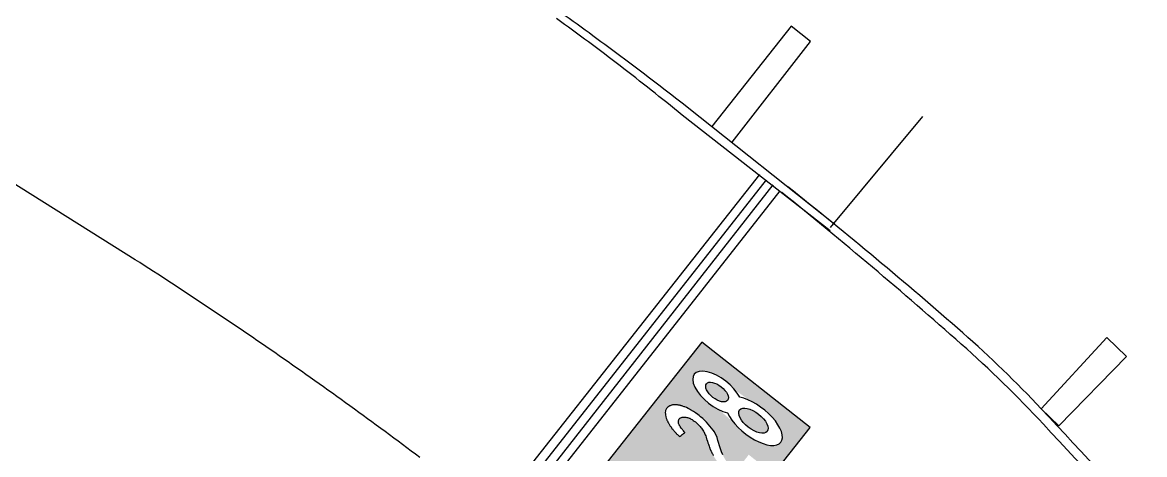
# Model space of a CAD drawing. Header units: millimetres. Extents: x 1358 to 1865, y 706 to 1003.
# Drawn here: x 1771.36 to 1780.82, y 925.2 to 928.84 of the extents above; entities that cross this region are included whole.
import ezdxf

# ---------------------------------------------------------------- set-up
doc = ezdxf.new("R2010")
doc.units = ezdxf.units.MM
doc.layers.add('建築', color=7, linetype='Continuous')

msp = doc.modelspace()

# ---------------------------------------------------------------- hatches: boundary and pattern name
at = {"layer": '建築', "ltscale": 1000}
h = msp.add_hatch(color=256, dxfattribs=at)
h.paths.add_polyline_path([(1776.7735, 923.8723), (1777.9977, 925.4285), (1777.0857, 926.146), (1775.8605, 924.5985)])
edge = h.paths.add_edge_path(flags=0)
edge.add_ellipse((1777.2137, 925.7261), major_axis=(0.0891, -0.0701), ratio=0.501182, start_angle=0, end_angle=360)
edge = h.paths.add_edge_path(flags=0)
edge.add_ellipse((1777.5202, 925.4849), major_axis=(0.1159, -0.0912), ratio=0.475938, start_angle=0, end_angle=360)
h.paths.add_polyline_path([(1776.8815, 924.8224), (1777.0555, 925.0435), (1776.9682, 925.1122), (1776.7942, 924.8911)], flags=16)
h.paths.add_polyline_path([(1776.8981, 925.3505), (1776.9041, 925.3551), (1776.9101, 925.3597), (1776.9173, 925.3652), (1776.9208, 925.3679), (1776.9232, 925.3698), (1776.9256, 925.3716), (1776.9292, 925.3743), (1776.9316, 925.3762), (1776.9328, 925.3771), (1776.9376, 925.3808), (1776.94, 925.3826), (1776.9412, 925.3835), (1776.9424, 925.3844), (1776.9422, 925.3862), (1776.9362, 925.3922), (1776.9302, 925.3987), (1776.9257, 925.4039), (1776.9211, 925.4094), (1776.9165, 925.4153), (1776.9118, 925.4215), (1776.9023, 925.4359), (1776.899, 925.4416), (1776.8956, 925.4482), (1776.8939, 925.452), (1776.892, 925.4564), (1776.89, 925.4621), (1776.8875, 925.483), (1776.8883, 925.4872), (1776.8903, 925.4926), (1776.8947, 925.4992), (1776.9005, 925.5053), (1776.9054, 925.5085), (1776.9078, 925.5097), (1776.9128, 925.5117), (1776.9204, 925.5135), (1776.9256, 925.5142), (1776.9308, 925.5145), (1776.9373, 925.5145), (1776.9412, 925.5143), (1776.9452, 925.514), (1776.9505, 925.5134), (1776.9598, 925.5118), (1776.9638, 925.511), (1776.9732, 925.5086), (1776.9786, 925.507), (1776.9841, 925.5052), (1776.991, 925.5019), (1776.9966, 925.4985), (1777.0037, 925.494), (1777.0093, 925.4903), (1777.0136, 925.4874), (1777.0207, 925.4823), (1777.0265, 925.478), (1777.0308, 925.4747), (1777.0351, 925.4712), (1777.0409, 925.4663), (1777.0453, 925.4624), (1777.0497, 925.4584), (1777.0526, 925.4556), (1777.0585, 925.4497), (1777.063, 925.4451), (1777.0675, 925.4401), (1777.0705, 925.4367), (1777.0721, 925.4349), (1777.0782, 925.4274), (1777.0828, 925.4213), (1777.0891, 925.4125), (1777.0987, 925.398), (1777.1019, 925.3925), (1777.1087, 925.3795), (1777.1141, 925.3671), (1777.1179, 925.3572), (1777.1218, 925.3458), (1777.126, 925.3331), (1777.1281, 925.3264), (1777.1323, 925.3128), (1777.1365, 925.2995), (1777.1406, 925.2871), (1777.1465, 925.2701), (1777.1504, 925.2599), (1777.1522, 925.2551), (1777.1541, 925.2505), (1777.1559, 925.246), (1777.1596, 925.2376), (1777.1613, 925.2336), (1777.1631, 925.2297), (1777.1649, 925.2259), (1777.1666, 925.2222), (1777.1701, 925.2152), (1777.1735, 925.2085), (1777.1768, 925.2021), (1777.1818, 925.193), (1777.1884, 925.1816), (1777.1933, 925.1737), (1777.2013, 925.1612), (1777.2108, 925.1472), (1777.2124, 925.145), (1777.2186, 925.1364), (1777.2217, 925.1322), (1777.2356, 925.1144), (1777.2478, 925.0997), (1777.2569, 925.0893), (1777.2629, 925.0826), (1777.2674, 925.0777), (1777.2749, 925.0697), (1777.2808, 925.0635), (1777.2838, 925.0604), (1777.2883, 925.0559), (1777.2927, 925.0514), (1777.2942, 925.0499), (1777.3001, 925.0441), (1777.3045, 925.0399), (1777.3089, 925.0356), (1777.3134, 925.0315), (1777.3178, 925.0274), (1777.3222, 925.0233), (1777.3295, 925.0167), (1777.3324, 925.0141), (1777.3339, 925.0128), (1777.4481, 924.9191), (1777.4494, 924.9192), (1777.4506, 924.9207), (1777.5967, 925.1064), (1777.5967, 925.1069), (1777.4814, 925.1976), (1777.4802, 925.197), (1777.3692, 925.0555), (1777.368, 925.0549), (1777.3665, 925.0564), (1777.365, 925.0578), (1777.3635, 925.0592), (1777.3547, 925.068), (1777.3487, 925.0741), (1777.3368, 925.0868), (1777.3292, 925.0953), (1777.3232, 925.1023), (1777.3186, 925.1078), (1777.3094, 925.1194), (1777.2969, 925.1364), (1777.2922, 925.1433), (1777.2874, 925.1506), (1777.2809, 925.1611), (1777.2676, 925.1854), (1777.2624, 925.1961), (1777.2515, 925.2218), (1777.2395, 925.257), (1777.2216, 925.3191), (1777.2135, 925.3434), (1777.2079, 925.3575), (1777.1958, 925.3821), (1777.1909, 925.3904), (1777.1814, 925.4047), (1777.1675, 925.4227), (1777.1537, 925.4395), (1777.1386, 925.4567), (1777.1237, 925.4727), (1777.1044, 925.4919), (1777.0927, 925.5028), (1777.0752, 925.5181), (1777.0636, 925.5276), (1777.0521, 925.5366), (1777.0307, 925.5522), (1777.0151, 925.5626), (1776.9912, 925.577), (1776.9828, 925.5816), (1776.9716, 925.5874), (1776.9551, 925.5952), (1776.9427, 925.6004), (1776.9372, 925.6025), (1776.9236, 925.6074), (1776.9195, 925.6087), (1776.9182, 925.6091), (1776.9168, 925.6095), (1776.9101, 925.6114), (1776.9087, 925.6118), (1776.9047, 925.6128), (1776.902, 925.6135), (1776.898, 925.6144), (1776.8926, 925.6155), (1776.8913, 925.6157), (1776.8859, 925.6167), (1776.8793, 925.6176), (1776.8753, 925.6181), (1776.8701, 925.6185), (1776.8674, 925.6187), (1776.8635, 925.6189), (1776.8596, 925.6189), (1776.8531, 925.6188), (1776.8492, 925.6186), (1776.8466, 925.6184), (1776.8427, 925.6179), (1776.8376, 925.6172), (1776.8325, 925.6161), (1776.8287, 925.6152), (1776.8249, 925.6141), (1776.8237, 925.6137), (1776.8174, 925.6113), (1776.8149, 925.6102), (1776.8125, 925.609), (1776.81, 925.6077), (1776.8064, 925.6055), (1776.8039, 925.6039), (1776.8003, 925.6013), (1776.798, 925.5993), (1776.7956, 925.5972), (1776.7933, 925.5949), (1776.7921, 925.5936), (1776.7898, 925.5908), (1776.7876, 925.5876), (1776.7844, 925.582), (1776.7823, 925.5774), (1776.7804, 925.5719), (1776.7786, 925.5647), (1776.7773, 925.5535), (1776.7778, 925.5387), (1776.7782, 925.535), (1776.7815, 925.5187), (1776.7858, 925.5048), (1776.7896, 925.4948), (1776.7914, 925.4904), (1776.7932, 925.4864), (1776.7949, 925.4826), (1776.7984, 925.4756), (1776.8001, 925.4724), (1776.8034, 925.4662), (1776.8051, 925.4633), (1776.8067, 925.4604), (1776.81, 925.4549), (1776.8132, 925.4497), (1776.8164, 925.4447), (1776.8196, 925.44), (1776.8228, 925.4354), (1776.8259, 925.4309), (1776.829, 925.4266), (1776.8306, 925.4245), (1776.8337, 925.4204), (1776.8398, 925.4124), (1776.8444, 925.4068), (1776.849, 925.4013), (1776.852, 925.3977), (1776.8596, 925.3891), (1776.8626, 925.3858), (1776.8686, 925.3793), (1776.8701, 925.3777), (1776.8761, 925.3715), (1776.879, 925.3685), (1776.885, 925.3625), (1776.8879, 925.3597), (1776.8938, 925.354), (1776.8967, 925.3512)], flags=16)
h.paths.add_polyline_path([(1776.8037, 924.1169), (1776.7722, 924.061), (1776.1619, 924.5452), (1776.1426, 924.5121), (1776.0392, 924.6021), (1776.0086, 924.6682), (1776.0459, 924.7262)], flags=16)
edge = h.paths.add_edge_path(flags=0)
edge.add_arc((1776.4671, 924.9439), 0.1623, 202.83079, 219.64631)
edge.add_line((1776.3421, 924.8404), (1776.8318, 924.4382))
edge.add_arc((1776.9258, 924.6386), 0.2214, 244.8545, 252.3184)
edge.add_arc((1776.9245, 924.6343), 0.2169, 252.3184, 259.84432)
edge.add_arc((1776.947, 924.7601), 0.3447, 259.84432, 275.44364)
edge.add_arc((1776.9787, 924.4272), 0.0103, 275.44364, 315.03694)
edge.add_arc((1776.9814, 924.4245), 0.00654, 315.03694, 356.54651)
edge.add_arc((1776.9123, 924.4287), 0.0758, 356.54652, 384.52464)
edge.add_arc((1776.8303, 924.3913), 0.1659, 24.52464, 33.4134)
edge.add_arc((1776.0983, 923.9084), 1.0428, 33.4134, 37.38801)
edge.add_arc((1775.7282, 923.6256), 1.5086, 37.38801, 50.75101)
edge.add_arc((1776.0379, 924.0046), 1.0192, 50.75101, 66.89303)
edge.add_arc((1776.0841, 924.113), 0.9013, 66.89303, 70.23511)
edge.add_arc((1776.2937, 924.6964), 0.2814, 70.23511, 75.87849)
edge.add_arc((1776.3243, 924.8178), 0.1562, 75.87849, 96.98858)
edge.add_arc((1776.5754, 924.9536), 0.2708, 175.92472, 185.82586)
edge.add_arc((1776.4627, 924.9421), 0.1575, 185.82586, 202.83079)
edge = h.paths.add_edge_path(flags=16)
edge.add_ellipse((1777.217, 925.7235), major_axis=(-0.1953, 0.1536), ratio=0.474004, start_angle=225.64318, end_angle=494.35682)
edge.add_ellipse((1777.5249, 925.4812), major_axis=(-0.2265, 0.1782), ratio=0.44711, start_angle=400.81078, end_angle=679.18922)
edge = h.paths.add_edge_path(flags=16)
edge.add_arc((1776.4671, 924.9439), 0.216, 202.83079, 219.64631)
edge.add_line((1776.3008, 924.8061), (1776.809, 924.3895))
edge.add_arc((1776.9258, 924.6386), 0.2751, 244.8545, 252.31838)
edge.add_arc((1776.9245, 924.6343), 0.2706, 252.31838, 259.84432)
edge.add_arc((1776.947, 924.7601), 0.3984, 259.84432, 275.44364)
edge.add_arc((1776.9787, 924.4272), 0.064, 275.44364, 315.03694)
edge.add_arc((1776.9814, 924.4245), 0.0603, 315.03694, 356.54652)
edge.add_arc((1776.9123, 924.4287), 0.1295, 356.54652, 384.52464)
edge.add_arc((1776.8303, 924.3913), 0.2196, 24.52464, 33.4134)
edge.add_arc((1776.0983, 923.9084), 1.0965, 33.4134, 37.38801)
edge.add_arc((1775.7282, 923.6256), 1.5623, 37.38801, 50.75101)
edge.add_arc((1776.0379, 924.0046), 1.0729, 50.75101, 66.89303)
edge.add_arc((1776.0841, 924.113), 0.9551, 66.89303, 70.23511)
edge.add_arc((1776.2937, 924.6964), 0.3351, 70.23511, 75.87849)
edge.add_arc((1776.3243, 924.8178), 0.2099, 75.87849, 97.93615)
edge.add_arc((1776.3026, 924.9735), 0.0527, 97.93615, 142.81497)
edge.add_arc((1776.2936, 924.9803), 0.0415, 142.81497, 174.59099)
edge.add_arc((1776.5754, 924.9536), 0.3245, 174.59099, 185.82586)
edge.add_arc((1776.4627, 924.9421), 0.2112, 185.82586, 202.83079)

# ---------------------------------------------------------------- linework, layer by layer
for p, q in [((1772.3085, 926.841, -0.309), (1764.831, 931.5105, -0.309)), ((1777.8398, 928.807, -0.309), (1777.1694, 927.9627, -0.309)), ((1778.0022, 928.6778, -0.309), (1777.8398, 928.807, -0.309)), ((1777.3425, 927.8323, -0.309), (1778.0022, 928.6778, -0.309)), ((1778.208, 927.1379, -0.309), (1776.9631, 928.1265, -0.309)), ((1778.1668, 927.0842, -0.309), (1776.9189, 928.0596, -0.309)), ((1778.9463, 928.0474, -0.309), (1778.168, 927.1133, -0.309)), ((1773.0756, 921.8544, -0.309), (1777.5739, 927.5598, -0.309)), ((1773.1425, 921.809, -0.309), (1777.6294, 927.5125, -0.309)), ((1773.204, 921.7575, -0.309), (1777.686, 927.4712, -0.309)), ((1773.2536, 921.7094, -0.309), (1777.7468, 927.4207, -0.309)), ((1777.0857, 926.146, -0.309), (1775.8605, 924.5985, -0.309)), ((1777.9977, 925.4285, -0.309), (1777.0857, 926.146, -0.309)), ((1780.5009, 926.185, -0.309), (1779.9467, 925.5856, -0.309)), ((1780.6645, 926.0265, -0.309), (1780.5009, 926.185, -0.309)), ((1780.0951, 925.4403, -0.309), (1780.6645, 926.0265, -0.309)), ((1776.7786, 925.5647, -0.309), (1776.7773, 925.5535, -0.309)), ((1776.7773, 925.5535, -0.309), (1776.7778, 925.5387, -0.309)), ((1776.7804, 925.5719, -0.309), (1776.7786, 925.5647, -0.309)), ((1776.7823, 925.5774, -0.309), (1776.7804, 925.5719, -0.309)), ((1776.7844, 925.582, -0.309), (1776.7823, 925.5774, -0.309)), ((1776.7876, 925.5876, -0.309), (1776.7844, 925.582, -0.309)), ((1776.7898, 925.5908, -0.309), (1776.7876, 925.5876, -0.309)), ((1776.7921, 925.5936, -0.309), (1776.7898, 925.5908, -0.309)), ((1776.7933, 925.5949, -0.309), (1776.7921, 925.5936, -0.309)), ((1776.7956, 925.5972, -0.309), (1776.7933, 925.5949, -0.309)), ((1776.798, 925.5993, -0.309), (1776.7956, 925.5972, -0.309)), ((1776.8003, 925.6013, -0.309), (1776.798, 925.5993, -0.309)), ((1776.8039, 925.6039, -0.309), (1776.8003, 925.6013, -0.309)), ((1776.8064, 925.6055, -0.309), (1776.8039, 925.6039, -0.309)), ((1776.81, 925.6077, -0.309), (1776.8064, 925.6055, -0.309)), ((1776.8125, 925.609, -0.309), (1776.81, 925.6077, -0.309)), ((1776.8149, 925.6102, -0.309), (1776.8125, 925.609, -0.309)), ((1776.8174, 925.6113, -0.309), (1776.8149, 925.6102, -0.309)), ((1776.8237, 925.6137, -0.309), (1776.8174, 925.6113, -0.309)), ((1776.8249, 925.6141, -0.309), (1776.8237, 925.6137, -0.309)), ((1776.8287, 925.6152, -0.309), (1776.8249, 925.6141, -0.309)), ((1776.8325, 925.6161, -0.309), (1776.8287, 925.6152, -0.309)), ((1776.8376, 925.6172, -0.309), (1776.8325, 925.6161, -0.309)), ((1776.8427, 925.6179, -0.309), (1776.8376, 925.6172, -0.309)), ((1776.8466, 925.6184, -0.309), (1776.8427, 925.6179, -0.309)), ((1776.8492, 925.6186, -0.309), (1776.8466, 925.6184, -0.309)), ((1776.8531, 925.6188, -0.309), (1776.8492, 925.6186, -0.309)), ((1776.8596, 925.6189, -0.309), (1776.8531, 925.6188, -0.309)), ((1776.8635, 925.6189, -0.309), (1776.8596, 925.6189, -0.309)), ((1776.8674, 925.6187, -0.309), (1776.8635, 925.6189, -0.309)), ((1776.8701, 925.6185, -0.309), (1776.8674, 925.6187, -0.309)), ((1776.8753, 925.6181, -0.309), (1776.8701, 925.6185, -0.309)), ((1776.8793, 925.6176, -0.309), (1776.8753, 925.6181, -0.309)), ((1776.8859, 925.6167, -0.309), (1776.8793, 925.6176, -0.309)), ((1776.8913, 925.6157, -0.309), (1776.8859, 925.6167, -0.309)), ((1776.8926, 925.6155, -0.309), (1776.8913, 925.6157, -0.309)), ((1776.898, 925.6144, -0.309), (1776.8926, 925.6155, -0.309)), ((1776.902, 925.6135, -0.309), (1776.898, 925.6144, -0.309)), ((1776.9047, 925.6128, -0.309), (1776.902, 925.6135, -0.309)), ((1776.9087, 925.6118, -0.309), (1776.9047, 925.6128, -0.309)), ((1776.9101, 925.6114, -0.309), (1776.9087, 925.6118, -0.309)), ((1776.9168, 925.6095, -0.309), (1776.9101, 925.6114, -0.309)), ((1776.9182, 925.6091, -0.309), (1776.9168, 925.6095, -0.309)), ((1776.9195, 925.6087, -0.309), (1776.9182, 925.6091, -0.309)), ((1776.9236, 925.6074, -0.309), (1776.9195, 925.6087, -0.309)), ((1776.9372, 925.6025, -0.309), (1776.9236, 925.6074, -0.309)), ((1776.9427, 925.6004, -0.309), (1776.9372, 925.6025, -0.309)), ((1776.9551, 925.5952, -0.309), (1776.9427, 925.6004, -0.309)), ((1776.9716, 925.5874, -0.309), (1776.9551, 925.5952, -0.309)), ((1776.9828, 925.5816, -0.309), (1776.9716, 925.5874, -0.309)), ((1776.9912, 925.577, -0.309), (1776.9828, 925.5816, -0.309)), ((1777.0151, 925.5626, -0.309), (1776.9912, 925.577, -0.309)), ((1777.0307, 925.5522, -0.309), (1777.0151, 925.5626, -0.309)), ((1777.0521, 925.5366, -0.309), (1777.0307, 925.5522, -0.309)), ((1779.9467, 925.5856, -0.309), (1780.0951, 925.4403, -0.309)), ((1776.7778, 925.5387, -0.309), (1776.7782, 925.535, -0.309)), ((1776.7782, 925.535, -0.309), (1776.7815, 925.5187, -0.309)), ((1776.7815, 925.5187, -0.309), (1776.7858, 925.5048, -0.309)), ((1776.7858, 925.5048, -0.309), (1776.7896, 925.4948, -0.309)), ((1776.7896, 925.4948, -0.309), (1776.7914, 925.4904, -0.309)), ((1776.7914, 925.4904, -0.309), (1776.7932, 925.4864, -0.309)), ((1776.7932, 925.4864, -0.309), (1776.7949, 925.4826, -0.309)), ((1776.7949, 925.4826, -0.309), (1776.7984, 925.4756, -0.309)), ((1776.7984, 925.4756, -0.309), (1776.8001, 925.4724, -0.309)), ((1776.8001, 925.4724, -0.309), (1776.8034, 925.4662, -0.309)), ((1776.8034, 925.4662, -0.309), (1776.8051, 925.4633, -0.309)), ((1776.8051, 925.4633, -0.309), (1776.8067, 925.4604, -0.309)), ((1776.8067, 925.4604, -0.309), (1776.81, 925.4549, -0.309)), ((1776.81, 925.4549, -0.309), (1776.8132, 925.4497, -0.309)), ((1776.8875, 925.483, -0.309), (1776.8883, 925.4872, -0.309)), ((1776.89, 925.4621, -0.309), (1776.8875, 925.483, -0.309)), ((1776.8883, 925.4872, -0.309), (1776.8903, 925.4926, -0.309)), ((1776.892, 925.4564, -0.309), (1776.89, 925.4621, -0.309)), ((1776.8903, 925.4926, -0.309), (1776.8947, 925.4992, -0.309)), ((1776.8939, 925.452, -0.309), (1776.892, 925.4564, -0.309)), ((1776.8947, 925.4992, -0.309), (1776.9005, 925.5053, -0.309)), ((1776.9005, 925.5053, -0.309), (1776.9054, 925.5085, -0.309)), ((1776.9054, 925.5085, -0.309), (1776.9078, 925.5097, -0.309)), ((1776.9078, 925.5097, -0.309), (1776.9128, 925.5117, -0.309)), ((1776.9128, 925.5117, -0.309), (1776.9204, 925.5135, -0.309)), ((1776.9204, 925.5135, -0.309), (1776.9256, 925.5142, -0.309)), ((1776.9256, 925.5142, -0.309), (1776.9308, 925.5145, -0.309)), ((1776.9308, 925.5145, -0.309), (1776.9373, 925.5145, -0.309)), ((1776.9373, 925.5145, -0.309), (1776.9412, 925.5143, -0.309)), ((1776.9412, 925.5143, -0.309), (1776.9452, 925.514, -0.309)), ((1776.9452, 925.514, -0.309), (1776.9505, 925.5134, -0.309)), ((1776.9505, 925.5134, -0.309), (1776.9598, 925.5118, -0.309)), ((1776.9598, 925.5118, -0.309), (1776.9638, 925.511, -0.309)), ((1776.9638, 925.511, -0.309), (1776.9732, 925.5086, -0.309)), ((1776.9732, 925.5086, -0.309), (1776.9786, 925.507, -0.309)), ((1776.9786, 925.507, -0.309), (1776.9841, 925.5052, -0.309)), ((1776.9841, 925.5052, -0.309), (1776.991, 925.5019, -0.309)), ((1776.991, 925.5019, -0.309), (1776.9966, 925.4985, -0.309)), ((1776.9966, 925.4985, -0.309), (1777.0037, 925.494, -0.309)), ((1777.0037, 925.494, -0.309), (1777.0093, 925.4903, -0.309)), ((1777.0093, 925.4903, -0.309), (1777.0136, 925.4874, -0.309)), ((1777.0136, 925.4874, -0.309), (1777.0207, 925.4823, -0.309)), ((1777.0207, 925.4823, -0.309), (1777.0265, 925.478, -0.309)), ((1777.0265, 925.478, -0.309), (1777.0308, 925.4747, -0.309)), ((1777.0308, 925.4747, -0.309), (1777.0351, 925.4712, -0.309)), ((1777.0351, 925.4712, -0.309), (1777.0409, 925.4663, -0.309)), ((1777.0409, 925.4663, -0.309), (1777.0453, 925.4624, -0.309)), ((1777.0453, 925.4624, -0.309), (1777.0497, 925.4584, -0.309)), ((1777.0497, 925.4584, -0.309), (1777.0526, 925.4556, -0.309)), ((1777.0636, 925.5276, -0.309), (1777.0521, 925.5366, -0.309)), ((1777.0526, 925.4556, -0.309), (1777.0585, 925.4497, -0.309)), ((1777.0752, 925.5181, -0.309), (1777.0636, 925.5276, -0.309)), ((1777.0927, 925.5028, -0.309), (1777.0752, 925.5181, -0.309)), ((1777.1044, 925.4919, -0.309), (1777.0927, 925.5028, -0.309)), ((1777.1237, 925.4727, -0.309), (1777.1044, 925.4919, -0.309)), ((1777.1386, 925.4567, -0.309), (1777.1237, 925.4727, -0.309)), ((1777.1537, 925.4395, -0.309), (1777.1386, 925.4567, -0.309)), ((1776.7735, 923.8723, -0.309), (1777.9977, 925.4285, -0.309)), ((1776.8132, 925.4497, -0.309), (1776.8164, 925.4447, -0.309)), ((1776.8164, 925.4447, -0.309), (1776.8196, 925.44, -0.309)), ((1776.8196, 925.44, -0.309), (1776.8228, 925.4354, -0.309)), ((1776.8228, 925.4354, -0.309), (1776.8259, 925.4309, -0.309)), ((1776.8259, 925.4309, -0.309), (1776.829, 925.4266, -0.309)), ((1776.829, 925.4266, -0.309), (1776.8306, 925.4245, -0.309)), ((1776.8306, 925.4245, -0.309), (1776.8337, 925.4204, -0.309)), ((1776.8337, 925.4204, -0.309), (1776.8398, 925.4124, -0.309)), ((1776.8398, 925.4124, -0.309), (1776.8444, 925.4068, -0.309)), ((1776.8444, 925.4068, -0.309), (1776.849, 925.4013, -0.309)), ((1776.849, 925.4013, -0.309), (1776.852, 925.3977, -0.309)), ((1776.852, 925.3977, -0.309), (1776.8596, 925.3891, -0.309)), ((1776.8596, 925.3891, -0.309), (1776.8626, 925.3858, -0.309)), ((1776.8626, 925.3858, -0.309), (1776.8686, 925.3793, -0.309)), ((1776.8686, 925.3793, -0.309), (1776.8701, 925.3777, -0.309)), ((1776.8701, 925.3777, -0.309), (1776.8761, 925.3715, -0.309)), ((1776.8761, 925.3715, -0.309), (1776.879, 925.3685, -0.309)), ((1776.879, 925.3685, -0.309), (1776.885, 925.3625, -0.309)), ((1776.885, 925.3625, -0.309), (1776.8879, 925.3597, -0.309)), ((1776.8879, 925.3597, -0.309), (1776.8938, 925.354, -0.309)), ((1776.8956, 925.4482, -0.309), (1776.8939, 925.452, -0.309)), ((1776.899, 925.4416, -0.309), (1776.8956, 925.4482, -0.309)), ((1776.9023, 925.4359, -0.309), (1776.899, 925.4416, -0.309)), ((1776.9118, 925.4215, -0.309), (1776.9023, 925.4359, -0.309)), ((1776.9041, 925.3551, -0.309), (1776.9101, 925.3597, -0.309)), ((1776.9101, 925.3597, -0.309), (1776.9173, 925.3652, -0.309)), ((1776.9165, 925.4153, -0.309), (1776.9118, 925.4215, -0.309)), ((1776.9211, 925.4094, -0.309), (1776.9165, 925.4153, -0.309)), ((1776.9173, 925.3652, -0.309), (1776.9208, 925.3679, -0.309)), ((1776.9208, 925.3679, -0.309), (1776.9232, 925.3698, -0.309)), ((1776.9257, 925.4039, -0.309), (1776.9211, 925.4094, -0.309)), ((1776.9232, 925.3698, -0.309), (1776.9256, 925.3716, -0.309)), ((1776.9256, 925.3716, -0.309), (1776.9292, 925.3743, -0.309)), ((1776.9302, 925.3987, -0.309), (1776.9257, 925.4039, -0.309)), ((1776.9292, 925.3743, -0.309), (1776.9316, 925.3762, -0.309)), ((1776.9362, 925.3922, -0.309), (1776.9302, 925.3987, -0.309)), ((1776.9316, 925.3762, -0.309), (1776.9328, 925.3771, -0.309)), ((1776.9328, 925.3771, -0.309), (1776.9376, 925.3808, -0.309)), ((1776.9422, 925.3862, -0.309), (1776.9362, 925.3922, -0.309)), ((1776.9376, 925.3808, -0.309), (1776.94, 925.3826, -0.309)), ((1776.94, 925.3826, -0.309), (1776.9412, 925.3835, -0.309)), ((1776.9412, 925.3835, -0.309), (1776.9424, 925.3844, -0.309)), ((1776.9424, 925.3844, -0.309), (1776.9422, 925.3862, -0.309)), ((1777.0585, 925.4497, -0.309), (1777.063, 925.4451, -0.309)), ((1777.063, 925.4451, -0.309), (1777.0675, 925.4401, -0.309)), ((1777.0675, 925.4401, -0.309), (1777.0705, 925.4367, -0.309)), ((1777.0705, 925.4367, -0.309), (1777.0721, 925.4349, -0.309)), ((1777.0721, 925.4349, -0.309), (1777.0782, 925.4274, -0.309)), ((1777.0782, 925.4274, -0.309), (1777.0828, 925.4213, -0.309)), ((1777.0828, 925.4213, -0.309), (1777.0891, 925.4125, -0.309)), ((1777.0891, 925.4125, -0.309), (1777.0987, 925.398, -0.309)), ((1777.0987, 925.398, -0.309), (1777.1019, 925.3925, -0.309)), ((1777.1019, 925.3925, -0.309), (1777.1087, 925.3795, -0.309)), ((1777.1087, 925.3795, -0.309), (1777.1141, 925.3671, -0.309)), ((1777.1141, 925.3671, -0.309), (1777.1179, 925.3572, -0.309)), ((1777.1675, 925.4227, -0.309), (1777.1537, 925.4395, -0.309)), ((1777.1814, 925.4047, -0.309), (1777.1675, 925.4227, -0.309)), ((1777.1909, 925.3904, -0.309), (1777.1814, 925.4047, -0.309)), ((1777.1958, 925.3821, -0.309), (1777.1909, 925.3904, -0.309)), ((1777.2079, 925.3575, -0.309), (1777.1958, 925.3821, -0.309)), ((1776.8938, 925.354, -0.309), (1776.8967, 925.3512, -0.309)), ((1776.8967, 925.3512, -0.309), (1776.8981, 925.3505, -0.309)), ((1776.8981, 925.3505, -0.309), (1776.9041, 925.3551, -0.309)), ((1776.8981, 925.3505, -0.309), (1776.8981, 925.3505, -0.309)), ((1777.1179, 925.3572, -0.309), (1777.1218, 925.3458, -0.309)), ((1777.1218, 925.3458, -0.309), (1777.126, 925.3331, -0.309)), ((1777.126, 925.3331, -0.309), (1777.1281, 925.3264, -0.309)), ((1777.1281, 925.3264, -0.309), (1777.1323, 925.3128, -0.309)), ((1777.1323, 925.3128, -0.309), (1777.1365, 925.2995, -0.309)), ((1777.1365, 925.2995, -0.309), (1777.1406, 925.2871, -0.309)), ((1777.1406, 925.2871, -0.309), (1777.1465, 925.2701, -0.309)), ((1777.1465, 925.2701, -0.309), (1777.1504, 925.2599, -0.309)), ((1777.2135, 925.3434, -0.309), (1777.2079, 925.3575, -0.309)), ((1777.2216, 925.3191, -0.309), (1777.2135, 925.3434, -0.309)), ((1777.2395, 925.257, -0.309), (1777.2216, 925.3191, -0.309)), ((1777.1504, 925.2599, -0.309), (1777.1522, 925.2551, -0.309)), ((1777.1522, 925.2551, -0.309), (1777.1541, 925.2505, -0.309)), ((1777.1541, 925.2505, -0.309), (1777.1559, 925.246, -0.309)), ((1777.1559, 925.246, -0.309), (1777.1596, 925.2376, -0.309)), ((1777.1596, 925.2376, -0.309), (1777.1613, 925.2336, -0.309)), ((1777.1613, 925.2336, -0.309), (1777.1631, 925.2297, -0.309)), ((1777.1631, 925.2297, -0.309), (1777.1649, 925.2259, -0.309)), ((1777.1649, 925.2259, -0.309), (1777.1666, 925.2222, -0.309)), ((1777.1666, 925.2222, -0.309), (1777.1701, 925.2152, -0.309)), ((1777.1701, 925.2152, -0.309), (1777.1735, 925.2085, -0.309)), ((1777.1735, 925.2085, -0.309), (1777.1768, 925.2021, -0.309)), ((1777.1768, 925.2021, -0.309), (1777.1768, 925.2021, -0.309)), ((1777.1768, 925.2021, -0.309), (1777.1818, 925.193, -0.309)), ((1777.2515, 925.2218, -0.309), (1777.2395, 925.257, -0.309)), ((1777.2624, 925.1961, -0.309), (1777.2515, 925.2218, -0.309))]:
    msp.add_line(p, q, dxfattribs=at)
for centre, radius, start, end in [((1763.3755, 911.511, -0.309), 21.3841, 52.49025, 54.27722), ((1756.0749, 901.2528, -0.309), 34.0369, 53.26075, 54.37836), ((1756.0749, 901.2528, -0.309), 34.0369, 52.14313, 53.26075), ((1763.3755, 911.511, -0.309), 21.3841, 50.70327, 52.49025), ((1752.5938, 895.7259, -0.309), 40.5292, 48.80944, 51.52262), ((1751.4403, 894.6773, -0.309), 41.9993, 48.49423, 51.19771), ((1751.6829, 894.5849, -0.309), 38.2868, 56.31259, 57.40386), ((1751.6829, 894.5849, -0.309), 38.2868, 55.22133, 56.31259), ((1773.1471, 919.2116, -0.309), 9.3199, 43.14974, 48.80944), ((1772.6571, 918.6537, -0.309), 9.9834, 42.94755, 48.49423), ((1751.6829, 894.5849, -0.309), 38.2868, 54.12577, 55.22133), ((1751.6829, 894.5849, -0.309), 38.2868, 53.03021, 54.12577), ((1547.9699, 708.1275, -0.309), 317.9642, 42.585116, 43.149743), ((1524.9243, 688.0628, -0.309), 348.4265, 42.429946, 42.947546)]:
    msp.add_arc(centre, radius, start, end, dxfattribs=at)
for centre, major_axis, ratio, start_param, end_param in [((1777.217, 925.7235, -0.309), (-0.1953, 0.1536), 0.474004, 3.938216, 8.628154), ((1777.5249, 925.4812, -0.309), (-0.2265, 0.1782), 0.44711, 6.995468, 11.854088)]:
    msp.add_ellipse(centre, major_axis=major_axis, ratio=ratio, start_param=start_param, end_param=end_param, dxfattribs=at)
for centre, major_axis, ratio in [((1777.2137, 925.7261, -0.309), (0.0891, -0.0701), 0.501182), ((1777.5202, 925.4849, -0.309), (0.1159, -0.0912), 0.475938)]:
    msp.add_ellipse(centre, major_axis=major_axis, ratio=ratio, dxfattribs=at)

doc.saveas('drawing.dxf')
